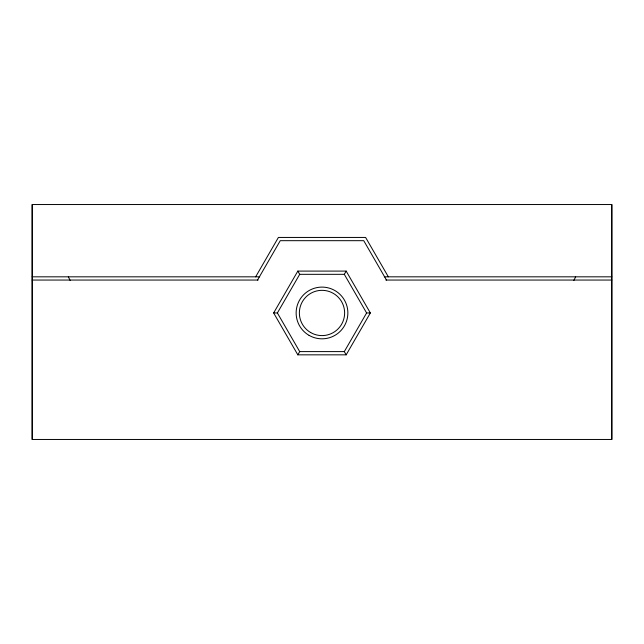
<?xml version="1.0" encoding="UTF-8"?>
<svg xmlns="http://www.w3.org/2000/svg" width="644" height="644" viewBox="0 0 644 644"><rect width="100%" height="100%" fill="white"/><g stroke="black" fill="none" stroke-linecap="round" stroke-linejoin="round"><path stroke-width="0.97" d="M32.2 439.466L32.2 204.534L611.8 204.534L611.8 439.466L32.2 439.466L32.2 204.534M611.8 439.466L611.8 204.534M573.86 280.414L575.656 276.823M255.66 276.823L278.401 237.443L365.599 237.443L388.34 276.823M257.528 280.051L280.261 240.679L363.739 240.679L386.472 280.051M273.652 312.96L297.826 271.092L346.174 271.092L370.348 312.96L346.174 354.836L297.826 354.836L273.652 312.96L277.387 312.96L299.693 351.6L344.307 351.6L366.613 312.96L344.307 274.328L299.693 274.328L277.387 312.96M297.826 354.836L299.693 351.6M344.307 274.328L346.174 271.092M32.2 276.823L259.685 276.823M384.315 276.823L611.8 276.823M32.2 280.051L258.115 280.051M385.885 280.051L611.8 280.051M366.613 312.96L370.348 312.96M297.826 271.092L299.693 274.328M344.307 351.6L346.174 354.836M68.345 276.823L70.14 280.414M310.682 332.562A22.629 22.629 0 0 0 344.629 312.96A22.629 22.629 0 0 0 310.682 293.366A22.629 22.629 0 0 0 310.682 332.562M309.072 335.363A25.865 25.865 0 0 0 347.865 312.96A25.865 25.865 0 0 0 309.072 290.565A25.865 25.865 0 0 0 309.072 335.363"/></g></svg>
